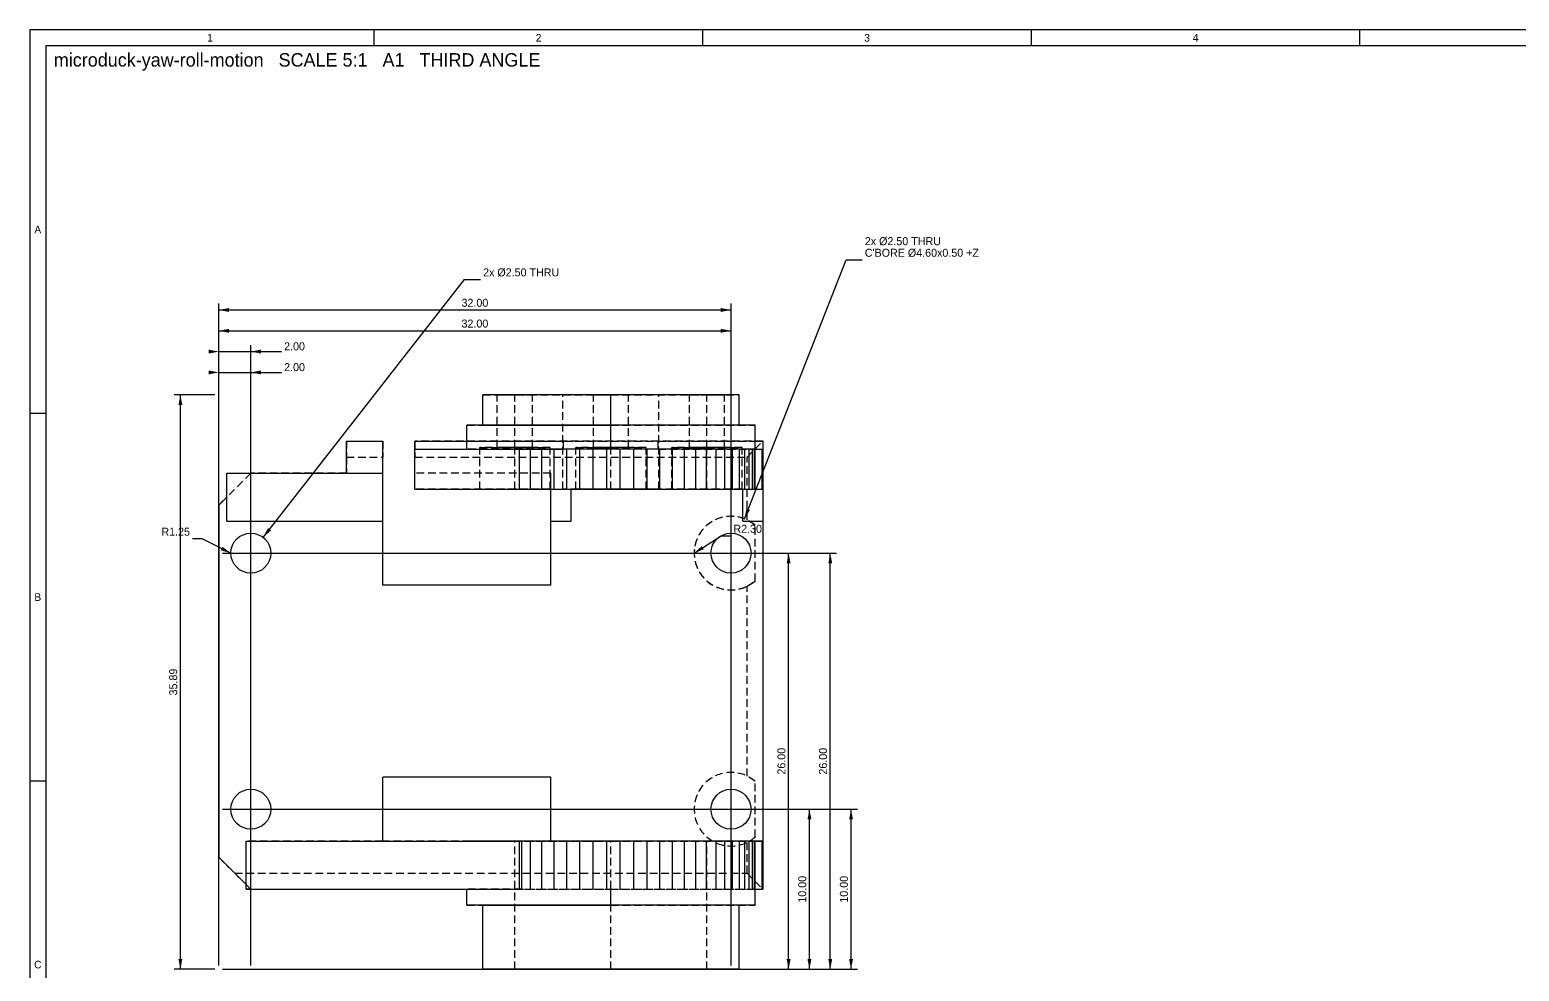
# Model space of a CAD drawing. Header units: millimetres. Extents: x 5 to 849, y 5 to 589.
# Drawn here: x 5 to 470.3, y 294.9 to 589 of the extents above; entities that cross this region are included whole.
import ezdxf
from ezdxf.enums import TextEntityAlignment as Align

# ---------------------------------------------------------------- set-up
doc = ezdxf.new("R2010")
doc.units = ezdxf.units.MM
doc.linetypes.add('CENTER', pattern=[11.2, 7, -1.4, 1.4, -1.4])
doc.linetypes.add('HIDDEN', pattern=[3.6, 2.4, -1.2])
for name, color, linetype in [('CENTER', 4, 'CENTER'), ('DIM', 3, 'CONTINUOUS'), ('FRAME', 7, 'CONTINUOUS'), ('HIDDEN', 8, 'HIDDEN'), ('TEXT', 3, 'CONTINUOUS'), ('TITLE', 7, 'CONTINUOUS'), ('VISIBLE', 7, 'CONTINUOUS')]:
    doc.layers.add(name, color=color, linetype=linetype)

msp = doc.modelspace()

# ---------------------------------------------------------------- linework, layer by layer
at = {"layer": 'CENTER'}
for p, q in [((224.05, 426.725), (224.05, 438.625)), ((74.05, 426.725), (74.05, 433.375)), ((66.2, 425.525), (72.85, 425.525)), ((74.05, 417.675), (74.05, 424.325)), ((75.25, 425.525), (81.9, 425.525)), ((210.95, 425.525), (222.85, 425.525)), ((224.05, 412.425), (224.05, 424.325)), ((225.25, 425.525), (237.15, 425.525)), ((224.05, 346.725), (224.05, 358.625)), ((74.05, 346.725), (74.05, 353.375)), ((66.2, 345.525), (72.85, 345.525)), ((74.05, 337.675), (74.05, 344.325)), ((75.25, 345.525), (81.9, 345.525)), ((210.95, 345.525), (222.85, 345.525)), ((224.05, 332.425), (224.05, 344.325)), ((225.25, 345.525), (237.15, 345.525))]:
    msp.add_line(p, q, dxfattribs=at)
at = {"layer": 'DIM'}
for p, q in [((228.257443, 436.227683), (260.05, 517.1)), ((260.05, 517.1), (265.05, 517.1)), ((77.897884, 430.450067), (140.810857, 510.975)), ((140.810857, 510.975), (145.810857, 510.975)), ((64.05, 296.725), (64.05, 503.475)), ((224.05, 296.725), (224.05, 503.475)), ((64.05, 501.475), (224.05, 501.475)), ((64.05, 296.725), (64.05, 496.975)), ((64.05, 494.975), (224.05, 494.975)), ((224.05, 296.725), (224.05, 496.975)), ((64.05, 296.725), (64.05, 490.475)), ((74.05, 296.725), (74.05, 490.475)), ((64.05, 488.475), (74.05, 488.475)), ((64.05, 296.725), (64.05, 483.975)), ((74.05, 488.475), (83.65, 488.475)), ((74.05, 296.725), (74.05, 483.975)), ((64.05, 481.975), (74.05, 481.975)), ((74.05, 481.975), (83.65, 481.975)), ((62.85, 474.975), (50.05, 474.975)), ((52.05, 295.525), (52.05, 474.975)), ((58.840343, 429.966233), (55.840343, 429.966233)), ((67.8, 425.525), (58.840343, 429.966233)), ((212.55, 425.525), (220.994682, 430.881056)), ((220.994682, 430.881056), (223.994682, 430.881056)), ((65.25, 425.525), (244.05, 425.525)), ((65.25, 425.525), (257.05, 425.525)), ((242.05, 295.525), (242.05, 425.525)), ((255.05, 295.525), (255.05, 425.525)), ((65.25, 345.525), (250.55, 345.525)), ((65.25, 345.525), (263.55, 345.525)), ((248.55, 295.525), (248.55, 345.525)), ((261.55, 295.525), (261.55, 345.525)), ((62.85, 295.525), (50.05, 295.525)), ((65.25, 295.525), (244.05, 295.525)), ((65.25, 295.525), (250.55, 295.525)), ((65.25, 295.525), (257.05, 295.525)), ((65.25, 295.525), (263.55, 295.525))]:
    msp.add_line(p, q, dxfattribs=at)
for points in [[(64.05, 501.475), (67.25, 500.867), (67.25, 502.083)], [(224.05, 501.475), (220.85, 502.083), (220.85, 500.867)], [(64.05, 494.975), (67.25, 494.367), (67.25, 495.583)], [(224.05, 494.975), (220.85, 495.583), (220.85, 494.367)], [(64.05, 488.475), (60.85, 489.083), (60.85, 487.867)], [(74.05, 488.475), (77.25, 487.867), (77.25, 489.083)], [(64.05, 481.975), (60.85, 482.583), (60.85, 481.367)], [(74.05, 481.975), (77.25, 481.367), (77.25, 482.583)], [(52.05, 474.975), (51.442, 471.775), (52.658, 471.775)], [(228.257443, 436.227683), (229.994056, 438.983375), (228.862363, 439.428267)], [(77.897884, 430.450067), (80.347111, 432.597379), (79.38889, 433.346024)], [(67.8, 425.525), (65.202937, 427.490942), (64.662883, 426.401447)], [(212.55, 425.525), (215.577947, 426.725501), (214.92665, 427.752375)], [(242.05, 425.525), (241.442, 422.325), (242.658, 422.325)], [(255.05, 425.525), (254.442, 422.325), (255.658, 422.325)], [(248.55, 345.525), (247.942, 342.325), (249.158, 342.325)], [(261.55, 345.525), (260.942, 342.325), (262.158, 342.325)], [(52.05, 295.525), (52.658, 298.725), (51.442, 298.725)], [(242.05, 295.525), (242.658, 298.725), (241.442, 298.725)], [(248.55, 295.525), (249.158, 298.725), (247.942, 298.725)], [(255.05, 295.525), (255.658, 298.725), (254.442, 298.725)], [(261.55, 295.525), (262.158, 298.725), (260.942, 298.725)]]:
    msp.add_solid(points, dxfattribs=at)
at = {"layer": 'FRAME'}
for p, q in [((831, 584), (10, 584)), ((10, 584), (10, 10))]:
    msp.add_line(p, q, dxfattribs=at)
at = {"layer": 'HIDDEN'}
for p, q in [((146.55, 474.975), (186.55, 474.975)), ((162.05, 474.975), (151.05, 474.975)), ((151.05, 474.975), (156.55, 474.975)), ((151.05, 458.525), (151.05, 474.975)), ((156.55, 474.975), (162.05, 474.975)), ((156.55, 458.525), (156.55, 474.975)), ((162.05, 458.525), (162.05, 474.975)), ((201.55, 474.975), (171.55, 474.975)), ((171.55, 474.975), (186.55, 474.975)), ((171.55, 445.525), (171.55, 474.975)), ((192.05, 474.975), (181.05, 474.975)), ((181.05, 474.975), (186.55, 474.975)), ((192.05, 474.975), (181.05, 474.975)), ((181.05, 474.975), (186.55, 474.975)), ((181.05, 458.525), (181.05, 474.975)), ((181.05, 458.525), (181.05, 474.975)), ((186.55, 474.975), (201.55, 474.975)), ((186.55, 474.975), (226.55, 474.975)), ((186.55, 474.975), (192.05, 474.975)), ((186.55, 474.975), (192.05, 474.975)), ((186.55, 445.525), (186.55, 474.975)), ((186.55, 458.525), (186.55, 474.975)), ((186.55, 458.525), (186.55, 474.975)), ((186.55, 465.525), (186.55, 474.975)), ((192.05, 458.525), (192.05, 474.975)), ((192.05, 458.525), (192.05, 474.975)), ((201.55, 445.525), (201.55, 474.975)), ((222.05, 474.975), (211.05, 474.975)), ((211.05, 474.975), (216.55, 474.975)), ((211.05, 458.525), (211.05, 474.975)), ((216.55, 474.975), (222.05, 474.975)), ((216.55, 458.525), (216.55, 474.975)), ((222.05, 458.525), (222.05, 474.975)), ((141.55, 465.525), (186.55, 465.525)), ((226.55, 465.525), (146.55, 465.525)), ((146.55, 465.525), (186.55, 465.525)), ((186.55, 465.525), (231.55, 465.525)), ((186.55, 465.525), (226.55, 465.525)), ((186.55, 460.525), (186.55, 465.525)), ((103.96, 460.525), (103.96, 455.525)), ((115.3, 460.525), (115.3, 455.525)), ((125.3, 460.525), (125.3, 455.525)), ((125.3, 460.525), (234.05, 460.525)), ((125.3, 460.525), (234.05, 460.525)), ((234.05, 460.525), (125.3, 460.525)), ((125.3, 450.525), (125.3, 458.025)), ((125.3, 450.525), (125.3, 458.025)), ((125.3, 458.025), (171.759801, 458.025)), ((141.55, 460.525), (171.759801, 460.525)), ((158.712824, 458.025), (141.55, 458.025)), ((141.55, 458.025), (171.759801, 458.025)), ((167.55, 458.525), (145.55, 458.525)), ((145.55, 458.525), (156.55, 458.525)), ((145.55, 445.525), (145.55, 458.525)), ((162.05, 458.525), (151.05, 458.525)), ((151.05, 458.525), (156.55, 458.525)), ((156.55, 458.525), (167.55, 458.525)), ((156.55, 458.525), (162.05, 458.525)), ((156.55, 445.525), (156.55, 458.525)), ((167.55, 445.525), (167.55, 458.525)), ((171.759801, 460.525), (186.55, 460.525)), ((171.759801, 458.025), (171.759801, 460.525)), ((197.55, 458.525), (175.55, 458.525)), ((175.55, 458.525), (186.55, 458.525)), ((197.55, 458.525), (175.55, 458.525)), ((175.55, 458.525), (186.55, 458.525)), ((175.55, 445.525), (175.55, 458.525)), ((175.55, 445.525), (175.55, 458.525)), ((192.05, 458.525), (181.05, 458.525)), ((181.05, 458.525), (186.55, 458.525)), ((192.05, 458.525), (181.05, 458.525)), ((181.05, 458.525), (186.55, 458.525)), ((186.55, 460.525), (201.340199, 460.525)), ((186.55, 458.525), (197.55, 458.525)), ((186.55, 458.525), (197.55, 458.525)), ((186.55, 458.525), (192.05, 458.525)), ((186.55, 458.525), (192.05, 458.525)), ((186.55, 445.525), (186.55, 458.525)), ((186.55, 445.525), (186.55, 458.525)), ((197.55, 445.525), (197.55, 458.525)), ((197.55, 445.525), (197.55, 458.525)), ((201.340199, 460.525), (231.55, 460.525)), ((201.340199, 458.025), (201.340199, 460.525)), ((201.340199, 458.025), (231.55, 458.025)), ((201.340199, 458.025), (233.984231, 458.025)), ((227.55, 458.525), (205.55, 458.525)), ((205.55, 458.525), (216.55, 458.525)), ((205.55, 445.525), (205.55, 458.525)), ((222.05, 458.525), (211.05, 458.525)), ((211.05, 458.525), (216.55, 458.525)), ((216.55, 458.525), (227.55, 458.525)), ((216.55, 458.525), (222.05, 458.525)), ((216.55, 445.525), (216.55, 458.525)), ((227.55, 445.525), (227.55, 458.525)), ((229.05, 455.525), (234.05, 460.525)), ((234.05, 320.525), (234.05, 460.525)), ((234.05, 458.025), (234.05, 460.525)), ((234.05, 450.525), (234.05, 458.025)), ((234.05, 450.525), (234.05, 458.025)), ((103.96, 455.525), (115.3, 455.525)), ((103.96, 455.525), (103.96, 450.525)), ((115.3, 450.525), (115.3, 455.525)), ((125.3, 450.525), (125.3, 455.525)), ((125.3, 455.525), (229.05, 455.525)), ((229.05, 435.881158), (229.05, 455.525)), ((74.05, 450.525), (64.05, 440.525)), ((74.05, 450.525), (66.55, 443.025)), ((66.55, 443.025), (66.55, 450.525)), ((66.55, 450.525), (74.05, 450.525)), ((103.96, 450.525), (74.05, 450.525)), ((74.05, 450.525), (103.96, 450.525)), ((103.96, 450.525), (74.05, 450.525)), ((115.3, 415.525), (115.3, 450.525)), ((167.8, 450.525), (125.3, 450.525)), ((167.8, 450.525), (125.3, 450.525)), ((125.3, 445.525), (125.3, 450.525)), ((167.8, 415.525), (167.8, 450.525)), ((167.8, 435.525), (167.8, 450.525)), ((167.8, 445.525), (167.8, 450.525)), ((234.05, 445.525), (234.05, 450.525)), ((234.05, 445.525), (234.05, 450.525)), ((66.55, 435.525), (66.55, 443.025)), ((167.8, 445.525), (125.3, 445.525)), ((167.55, 445.525), (145.55, 445.525)), ((145.55, 445.525), (156.55, 445.525)), ((156.55, 445.525), (167.55, 445.525)), ((167.8, 445.525), (174.11, 445.525)), ((201.55, 445.525), (171.55, 445.525)), ((171.55, 445.525), (186.55, 445.525)), ((227.74, 445.525), (174.11, 445.525)), ((197.55, 445.525), (175.55, 445.525)), ((175.55, 445.525), (186.55, 445.525)), ((197.55, 445.525), (175.55, 445.525)), ((175.55, 445.525), (186.55, 445.525)), ((186.55, 445.525), (197.55, 445.525)), ((186.55, 445.525), (197.55, 445.525)), ((186.55, 445.525), (201.55, 445.525)), ((227.55, 445.525), (205.55, 445.525)), ((205.55, 445.525), (216.55, 445.525)), ((216.55, 445.525), (227.55, 445.525)), ((227.74, 445.525), (233.984231, 445.525)), ((234.05, 435.525), (234.05, 445.525)), ((231.55, 416.807202), (231.55, 434.242798)), ((229.05, 415.168842), (231.55, 416.807202)), ((229.05, 355.881158), (229.05, 415.168842)), ((167.8, 335.525), (167.8, 355.525)), ((231.55, 336.807202), (231.55, 354.242798)), ((115.3, 335.525), (72.55, 335.525)), ((72.55, 322.025), (72.55, 335.525)), ((167.8, 335.525), (115.3, 335.525)), ((167.8, 335.525), (115.3, 335.525)), ((141.55, 335.575), (186.55, 335.575)), ((158.712824, 335.525), (141.55, 335.525)), ((141.55, 335.525), (186.55, 335.525)), ((216.55, 335.575), (156.55, 335.575)), ((156.55, 335.575), (186.55, 335.575)), ((156.55, 295.525), (156.55, 335.575)), ((167.8, 335.525), (167.8, 335.575)), ((234.05, 335.525), (167.8, 335.525)), ((186.55, 335.575), (231.55, 335.575)), ((186.55, 335.575), (216.55, 335.575)), ((186.55, 335.525), (186.55, 335.575)), ((186.55, 295.525), (186.55, 335.575)), ((186.55, 335.525), (231.55, 335.525)), ((216.55, 295.525), (216.55, 335.575)), ((229.05, 325.525), (229.05, 335.168842)), ((64.05, 330.525), (69.05, 325.525)), ((74.05, 320.525), (69.05, 325.525)), ((69.05, 325.525), (229.05, 325.525)), ((72.55, 322.025), (74.05, 320.525)), ((72.55, 320.525), (72.55, 322.025)), ((229.05, 325.525), (234.05, 320.525)), ((74.05, 320.525), (72.55, 320.525)), ((74.05, 320.525), (234.05, 320.525)), ((74.05, 320.525), (234.05, 320.525)), ((158.712824, 320.525), (141.55, 320.525)), ((141.55, 320.525), (186.55, 320.525)), ((186.55, 320.525), (231.55, 320.525)), ((186.55, 315.525), (186.55, 320.525)), ((141.55, 315.525), (186.55, 315.525)), ((226.55, 315.525), (146.55, 315.525)), ((146.55, 315.525), (186.55, 315.525)), ((186.55, 315.525), (231.55, 315.525)), ((186.55, 315.525), (226.55, 315.525)), ((186.55, 295.525), (186.55, 315.525)), ((146.55, 295.525), (186.55, 295.525)), ((216.55, 295.525), (156.55, 295.525)), ((156.55, 295.525), (186.55, 295.525)), ((186.55, 295.525), (226.55, 295.525)), ((186.55, 295.525), (216.55, 295.525))]:
    msp.add_line(p, q, dxfattribs=at)
for centre, end in [((224.05, 425.525), 310.705707), ((224.05, 425.525), 295.771462), ((224.05, 345.525), 310.705707), ((224.05, 345.525), 310.705707)]:
    msp.add_arc(centre, 11.5, 49.294293, end, dxfattribs=at)
at = {"layer": 'TITLE'}
for p, q in [((836, 589), (5, 589)), ((5, 589), (5, 5)), ((112.625, 584), (112.625, 589)), ((215.25, 584), (215.25, 589)), ((317.875, 584), (317.875, 589)), ((420.5, 584), (420.5, 589)), ((5, 469.2), (10, 469.2)), ((5, 354.4), (10, 354.4))]:
    msp.add_line(p, q, dxfattribs=at)
at = {"layer": 'VISIBLE'}
for p, q in [((226.55, 474.975), (146.55, 474.975)), ((146.55, 465.525), (146.55, 474.975)), ((226.55, 465.525), (226.55, 474.975)), ((231.55, 465.525), (141.55, 465.525)), ((141.55, 458.025), (141.55, 465.525)), ((231.55, 458.025), (231.55, 465.525)), ((103.96, 460.525), (115.3, 460.525)), ((103.96, 450.525), (103.96, 460.525)), ((115.3, 450.525), (115.3, 460.525)), ((125.3, 458.025), (125.3, 460.525)), ((125.3, 460.525), (141.55, 460.525)), ((125.3, 445.525), (125.3, 458.025)), ((125.3, 458.025), (157.95, 458.025)), ((157.95, 445.525), (157.95, 458.025)), ((157.95, 458.025), (158.712824, 458.025)), ((158.712824, 457.975), (158.712824, 458.025)), ((161.371721, 457.975), (158.712824, 457.975)), ((161.371721, 457.975), (161.371721, 458.025)), ((161.371721, 445.525), (161.371721, 457.975)), ((164.988083, 457.975), (161.371721, 457.975)), ((164.988083, 457.975), (164.988083, 458.025)), ((164.988083, 445.525), (164.988083, 457.975)), ((168.795284, 457.975), (164.988083, 457.975)), ((168.795284, 457.975), (168.795284, 458.025)), ((168.795284, 445.525), (168.795284, 457.975)), ((172.759627, 457.975), (168.795284, 457.975)), ((172.759627, 457.975), (172.759627, 458.025)), ((172.759627, 445.525), (172.759627, 457.975)), ((176.846025, 457.975), (172.759627, 457.975)), ((176.846025, 457.975), (176.846025, 458.025)), ((176.846025, 445.525), (176.846025, 457.975)), ((181.01831, 457.975), (176.846025, 457.975)), ((181.01831, 457.975), (181.01831, 458.025)), ((181.01831, 445.525), (181.01831, 457.975)), ((185.239554, 457.975), (181.01831, 457.975)), ((185.239554, 457.975), (185.239554, 458.025)), ((185.239554, 445.525), (185.239554, 457.975)), ((189.472397, 457.975), (185.239554, 457.975)), ((189.472397, 457.975), (189.472397, 458.025)), ((189.472397, 445.525), (189.472397, 457.975)), ((193.679375, 457.975), (189.472397, 457.975)), ((193.679375, 457.975), (193.679375, 458.025)), ((193.679375, 445.525), (193.679375, 457.975)), ((197.823252, 457.975), (193.679375, 457.975)), ((197.823252, 457.975), (197.823252, 458.025)), ((197.823252, 445.525), (197.823252, 457.975)), ((201.867353, 457.975), (197.823252, 457.975)), ((201.867353, 457.975), (201.867353, 458.025)), ((201.867353, 445.525), (201.867353, 457.975)), ((205.775884, 457.975), (201.867353, 457.975)), ((205.775884, 457.975), (205.775884, 458.025)), ((205.775884, 445.525), (205.775884, 457.975)), ((209.514252, 457.975), (205.775884, 457.975)), ((209.514252, 457.975), (209.514252, 458.025)), ((209.514252, 445.525), (209.514252, 457.975)), ((213.04937, 457.975), (209.514252, 457.975)), ((213.04937, 457.975), (213.04937, 458.025)), ((213.04937, 445.525), (213.04937, 457.975)), ((216.349949, 457.975), (213.04937, 457.975)), ((216.349949, 457.975), (216.349949, 458.025)), ((216.349949, 445.525), (216.349949, 457.975)), ((219.386777, 457.975), (216.349949, 457.975)), ((219.386777, 457.975), (219.386777, 458.025)), ((219.386777, 445.525), (219.386777, 457.975)), ((222.132976, 457.975), (219.386777, 457.975)), ((222.132976, 457.975), (222.132976, 458.025)), ((222.132976, 445.525), (222.132976, 457.975)), ((224.564239, 457.975), (222.132976, 457.975)), ((224.564239, 457.975), (224.564239, 458.025)), ((224.564239, 445.525), (224.564239, 457.975)), ((226.659049, 457.975), (224.564239, 457.975)), ((226.659049, 457.975), (226.659049, 458.025)), ((226.659049, 445.525), (226.659049, 457.975)), ((228.398865, 457.975), (226.659049, 457.975)), ((228.398865, 457.975), (228.398865, 458.025)), ((228.398865, 445.525), (228.398865, 457.975)), ((229.768288, 457.975), (228.398865, 457.975)), ((229.768288, 457.975), (229.768288, 458.025)), ((229.768288, 445.525), (229.768288, 457.975)), ((230.755197, 457.975), (229.768288, 457.975)), ((230.755197, 457.975), (230.755197, 458.025)), ((230.755197, 445.525), (230.755197, 457.975)), ((231.350859, 457.975), (230.755197, 457.975)), ((231.350859, 457.975), (231.350859, 458.025)), ((231.350859, 445.525), (231.350859, 457.975)), ((231.55, 457.975), (231.350859, 457.975)), ((231.55, 460.525), (234.05, 460.525)), ((231.55, 457.975), (231.55, 458.025)), ((231.55, 458.025), (233.765, 458.025)), ((231.55, 445.525), (231.55, 457.975)), ((233.765, 458.025), (233.984231, 458.025)), ((233.765, 445.525), (233.765, 458.025)), ((233.984231, 450.525), (233.984231, 458.025)), ((234.05, 450.525), (234.05, 460.525)), ((66.55, 435.525), (66.55, 450.525)), ((66.55, 450.525), (103.96, 450.525)), ((103.96, 450.525), (115.3, 450.525)), ((115.3, 435.525), (115.3, 450.525)), ((233.984231, 445.525), (233.984231, 450.525)), ((233.984231, 450.525), (234.05, 450.525)), ((234.05, 435.525), (234.05, 450.525)), ((66.55, 443.025), (64.05, 440.525)), ((125.3, 445.525), (157.95, 445.525)), ((157.95, 445.525), (161.371721, 445.525)), ((161.371721, 445.525), (164.988083, 445.525)), ((164.988083, 445.525), (168.795284, 445.525)), ((167.8, 435.525), (167.8, 445.525)), ((168.795284, 445.525), (172.759627, 445.525)), ((172.759627, 445.525), (176.846025, 445.525)), ((174.11, 435.525), (174.11, 445.525)), ((176.846025, 445.525), (181.01831, 445.525)), ((181.01831, 445.525), (185.239554, 445.525)), ((185.239554, 445.525), (189.472397, 445.525)), ((189.472397, 445.525), (193.679375, 445.525)), ((193.679375, 445.525), (197.823252, 445.525)), ((197.823252, 445.525), (201.867353, 445.525)), ((201.867353, 445.525), (205.775884, 445.525)), ((205.775884, 445.525), (209.514252, 445.525)), ((209.514252, 445.525), (213.04937, 445.525)), ((213.04937, 445.525), (216.349949, 445.525)), ((216.349949, 445.525), (219.386777, 445.525)), ((219.386777, 445.525), (222.132976, 445.525)), ((222.132976, 445.525), (224.564239, 445.525)), ((224.564239, 445.525), (226.659049, 445.525)), ((226.659049, 445.525), (228.398865, 445.525)), ((227.74, 435.525), (227.74, 445.525)), ((228.398865, 445.525), (229.768288, 445.525)), ((229.768288, 445.525), (230.755197, 445.525)), ((230.755197, 445.525), (231.350859, 445.525)), ((231.350859, 445.525), (231.55, 445.525)), ((231.55, 445.525), (233.765, 445.525)), ((233.765, 445.525), (233.984231, 445.525)), ((64.05, 440.525), (64.05, 330.525)), ((66.55, 435.525), (115.3, 435.525)), ((115.3, 415.525), (115.3, 435.525)), ((167.8, 415.525), (167.8, 435.525)), ((167.8, 435.525), (174.11, 435.525)), ((227.74, 435.525), (234.05, 435.525)), ((234.05, 335.525), (234.05, 435.525)), ((167.8, 415.525), (115.3, 415.525)), ((167.8, 355.525), (115.3, 355.525)), ((115.3, 335.525), (115.3, 355.525)), ((167.8, 335.575), (167.8, 355.525)), ((72.55, 335.525), (157.95, 335.525)), ((72.55, 320.525), (72.55, 335.525)), ((231.55, 335.575), (141.55, 335.575)), ((141.55, 335.525), (141.55, 335.575)), ((157.95, 335.525), (158.712824, 335.525)), ((157.95, 320.525), (157.95, 335.525)), ((158.712824, 320.525), (158.712824, 335.525)), ((161.371721, 320.525), (161.371721, 335.525)), ((164.988083, 320.525), (164.988083, 335.525)), ((168.795284, 320.525), (168.795284, 335.525)), ((172.759627, 320.525), (172.759627, 335.525)), ((176.846025, 320.525), (176.846025, 335.525)), ((181.01831, 320.525), (181.01831, 335.525)), ((185.239554, 320.525), (185.239554, 335.525)), ((189.472397, 320.525), (189.472397, 335.525)), ((193.679375, 320.525), (193.679375, 335.525)), ((197.823252, 320.525), (197.823252, 335.525)), ((201.867353, 320.525), (201.867353, 335.525)), ((205.775884, 320.525), (205.775884, 335.525)), ((209.514252, 320.525), (209.514252, 335.525)), ((213.04937, 320.525), (213.04937, 335.525)), ((216.349949, 320.525), (216.349949, 335.525)), ((219.386777, 320.525), (219.386777, 335.525)), ((222.132976, 320.525), (222.132976, 335.525)), ((224.564239, 320.525), (224.564239, 335.525)), ((226.659049, 320.525), (226.659049, 335.525)), ((228.398865, 320.525), (228.398865, 335.525)), ((229.768288, 320.525), (229.768288, 335.525)), ((230.755197, 320.525), (230.755197, 335.525)), ((231.350859, 320.525), (231.350859, 335.525)), ((231.55, 335.525), (231.55, 335.575)), ((231.55, 335.525), (233.765, 335.525)), ((231.55, 320.525), (231.55, 335.525)), ((233.765, 335.525), (234.05, 335.525)), ((233.765, 320.525), (233.765, 335.525)), ((234.05, 320.525), (234.05, 335.525)), ((64.05, 330.525), (72.55, 322.025)), ((72.55, 320.525), (157.95, 320.525)), ((141.55, 315.525), (141.55, 320.525)), ((157.95, 320.525), (158.712824, 320.525)), ((231.55, 320.525), (233.765, 320.525)), ((231.55, 315.525), (231.55, 320.525)), ((233.765, 320.525), (234.05, 320.525)), ((231.55, 315.525), (141.55, 315.525)), ((146.55, 295.525), (146.55, 315.525)), ((226.55, 295.525), (226.55, 315.525)), ((226.55, 295.525), (146.55, 295.525))]:
    msp.add_line(p, q, dxfattribs=at)
for centre in [(74.05, 425.525), (224.05, 425.525), (74.05, 345.525), (224.05, 345.525)]:
    msp.add_circle(centre, 6.25, dxfattribs=at)

# ---------------------------------------------------------------- texts
at = {"layer": 'TEXT'}
for s, height, p in [('microduck-yaw-roll-motion   SCALE 5:1   A1   THIRD ANGLE', 4.2, (12.5, 577.5)), ('2x Ø2.50 THRU', 2.5, (265.85, 521.725)), ("C'BORE Ø4.60x0.50 +Z", 2.5, (265.85, 518.1)), ('2x Ø2.50 THRU', 2.5, (146.610857, 511.975)), ('2.00', 2.5, (84.45, 488.875)), ('2.00', 2.5, (84.45, 482.375)), ('R2.30', 2.5, (224.794682, 431.881056))]:
    msp.add_text(s, height=height, dxfattribs=at).set_placement(p)
for p in [(144.05, 502.475), (144.05, 495.975)]:
    msp.add_text('32.00', height=2.5, dxfattribs=at).set_placement(p, align=Align.CENTER)
msp.add_text('R1.25', height=2.5, dxfattribs=at).set_placement((55.040343, 430.966233), align=Align.RIGHT)
for s, p in [('35.89', (51.05, 385.25)), ('26.00', (241.05, 360.525)), ('26.00', (254.05, 360.525)), ('10.00', (247.55, 320.525)), ('10.00', (260.55, 320.525))]:
    msp.add_text(s, height=2.5, rotation=90, dxfattribs=at).set_placement(p, align=Align.CENTER)
at = {"layer": 'TITLE'}
for s, p in [('1', (61.3125, 586.5)), ('2', (163.9375, 586.5)), ('3', (266.5625, 586.5)), ('4', (369.1875, 586.5)), ('A', (7.5, 526.6)), ('B', (7.5, 411.8)), ('C', (7.5, 297))]:
    msp.add_text(s, height=2.4, dxfattribs=at).set_placement(p, align=Align.MIDDLE_CENTER)

doc.saveas('drawing.dxf')
